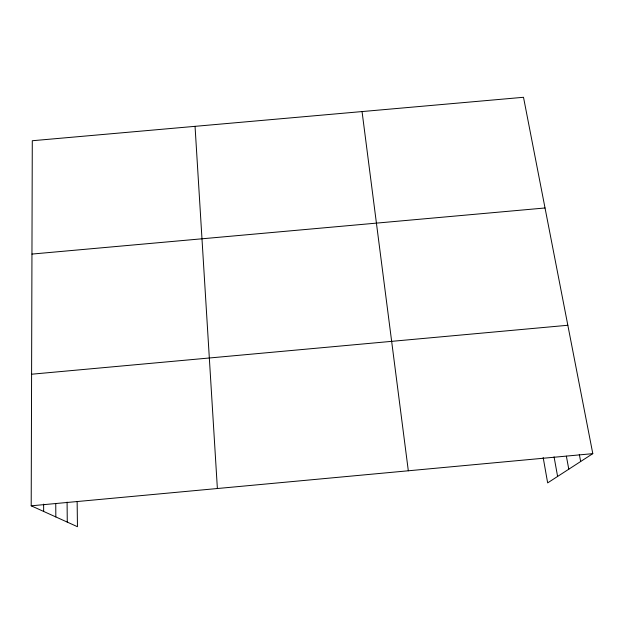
<?xml version="1.0" encoding="UTF-8"?>
<svg xmlns="http://www.w3.org/2000/svg" width="624" height="624" viewBox="0 0 624 624"><rect width="100%" height="100%" fill="white"/><g stroke="black" fill="none" stroke-linecap="round" stroke-linejoin="round"><path stroke-width="0.94" d="M77.142 501.758L77.462 526.711L31.2 505.814L32.292 140.735L523.505 97.289L592.8 453.648L547.654 482.89L543.169 457.525M31.2 505.814L592.8 453.648M31.957 254.069L545.025 207.979M31.598 374.221L567.832 325.268M579.314 454.373L580.663 461.51M566.374 456.175L568.784 469.201M554.065 456.854L557.606 476.447M362.053 111.571L408.322 470.785M195.047 126.337L217.378 488.514M67.088 502.086L67.275 522.109M55.754 503.599L55.825 516.937M43.633 504.122L43.649 511.43"/></g></svg>
